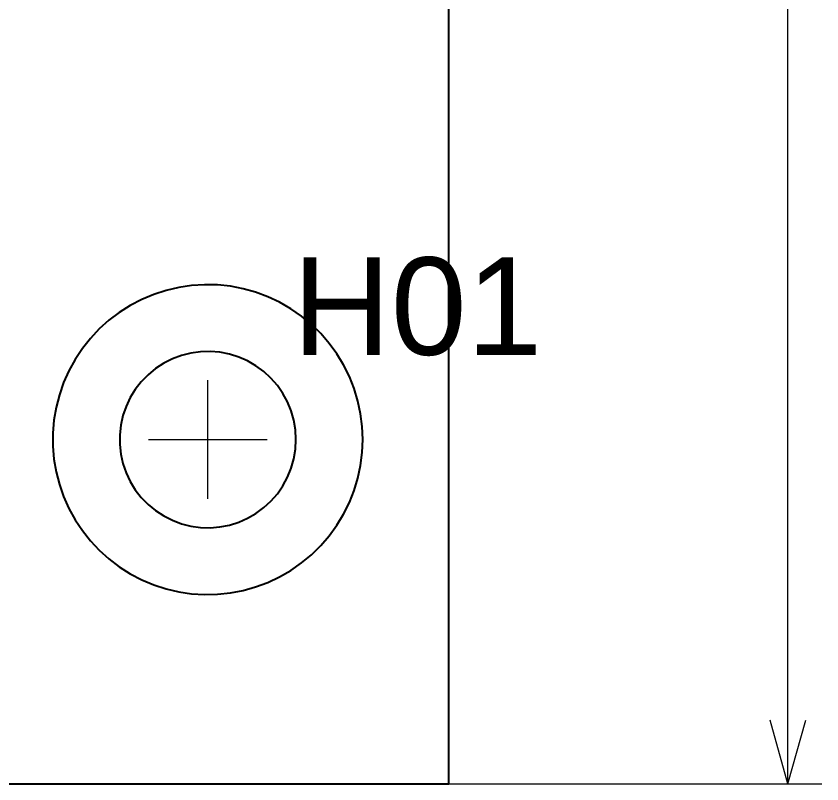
# Paper-space layout '01_三视图' of a CAD drawing. Header units: millimetres. Extents: x 8 to 450, y 8 to 289.
# Drawn here: x 167.04 to 186.05, y 59.5 to 77.62 of the extents above; entities that cross this region are included whole.
import ezdxf

# ---------------------------------------------------------------- set-up
doc = ezdxf.new("R2010")
doc.units = ezdxf.units.MM
doc.layers.add('ANNOTATIONS', color=7, linetype='CONTINUOUS', lineweight=18)
doc.layers.add('VISIBLE', color=7, linetype='CONTINUOUS', lineweight=25)
doc.styles.add('CJK', font='Arial Unicode.ttf')

psp = doc.layouts.new('01_三视图')

# ---------------------------------------------------------------- linework, layer by layer
at = {"layer": 'ANNOTATIONS'}
for p, q in [((185.25, 59.5), (185.25, 124.5)), ((171.562, 66.225), (171.562, 69.025)), ((170.162, 67.625), (172.963, 67.625)), ((185.25, 59.5), (184.83, 61)), ((185.25, 59.5), (185.67, 61)), ((177.25, 59.5), (186.05, 59.5))]:
    psp.add_line(p, q, dxfattribs=at)
at = {"layer": 'VISIBLE'}
for points in [[(177.25, 59.5), (177.25, 124.5)], [(175.219, 67.625), (175.206, 67.931), (175.168, 68.235), (175.104, 68.534), (175.015, 68.827), (174.903, 69.112), (174.766, 69.386), (174.608, 69.648), (174.428, 69.896), (174.228, 70.128), (174.009, 70.342), (173.773, 70.537), (173.522, 70.712), (173.256, 70.865), (172.979, 70.996), (172.692, 71.102), (172.397, 71.185), (172.097, 71.242), (171.792, 71.274), (171.486, 71.28), (171.18, 71.261), (170.877, 71.216), (170.579, 71.147), (170.288, 71.052), (170.006, 70.933), (169.734, 70.791), (169.476, 70.627), (169.232, 70.442), (169.004, 70.237), (168.795, 70.014), (168.605, 69.774), (168.435, 69.519), (168.288, 69.251), (168.163, 68.971), (168.062, 68.682), (167.986, 68.385), (167.935, 68.083), (167.909, 67.778), (167.909, 67.472), (167.935, 67.167), (167.986, 66.865), (168.062, 66.568), (168.163, 66.279), (168.288, 65.999), (168.435, 65.731), (168.605, 65.476), (168.795, 65.236), (169.004, 65.013), (169.232, 64.808), (169.476, 64.623), (169.734, 64.459), (170.006, 64.317), (170.288, 64.198), (170.579, 64.103), (170.877, 64.034), (171.18, 63.989), (171.486, 63.97), (171.792, 63.976), (172.097, 64.008), (172.397, 64.065), (172.692, 64.148), (172.979, 64.254), (173.256, 64.385), (173.522, 64.538), (173.773, 64.713), (174.009, 64.908), (174.228, 65.122), (174.428, 65.354), (174.608, 65.602), (174.766, 65.864), (174.903, 66.138), (175.015, 66.423), (175.104, 66.716), (175.168, 67.015), (175.206, 67.319), (175.219, 67.625)], [(173.643, 67.625), (173.63, 67.854), (173.592, 68.08), (173.53, 68.3), (173.444, 68.513), (173.334, 68.714), (173.204, 68.903), (173.053, 69.075), (172.885, 69.231), (172.7, 69.366), (172.502, 69.481), (172.292, 69.573), (172.073, 69.641), (171.848, 69.685), (171.62, 69.704), (171.391, 69.698), (171.164, 69.666), (170.942, 69.61), (170.727, 69.53), (170.523, 69.426), (170.331, 69.301), (170.154, 69.155), (169.994, 68.991), (169.853, 68.81), (169.733, 68.615), (169.635, 68.408), (169.561, 68.191), (169.511, 67.967), (169.486, 67.74), (169.486, 67.51), (169.511, 67.283), (169.561, 67.059), (169.635, 66.842), (169.733, 66.635), (169.853, 66.44), (169.994, 66.259), (170.154, 66.095), (170.331, 65.949), (170.523, 65.824), (170.727, 65.72), (170.942, 65.64), (171.164, 65.584), (171.391, 65.552), (171.62, 65.546), (171.848, 65.565), (172.073, 65.609), (172.292, 65.677), (172.502, 65.769), (172.7, 65.884), (172.885, 66.019), (173.053, 66.175), (173.204, 66.347), (173.334, 66.536), (173.444, 66.737), (173.53, 66.95), (173.592, 67.17), (173.63, 67.396), (173.643, 67.625)], [(144.75, 59.5), (177.25, 59.5)]]:
    psp.add_lwpolyline(points, dxfattribs=at)

# ---------------------------------------------------------------- texts
at = {"layer": 'ANNOTATIONS', "style": 'CJK'}
psp.add_text('H01', height=2.3, dxfattribs=at).set_placement((173.562, 69.625))

doc.saveas('drawing.dxf')
